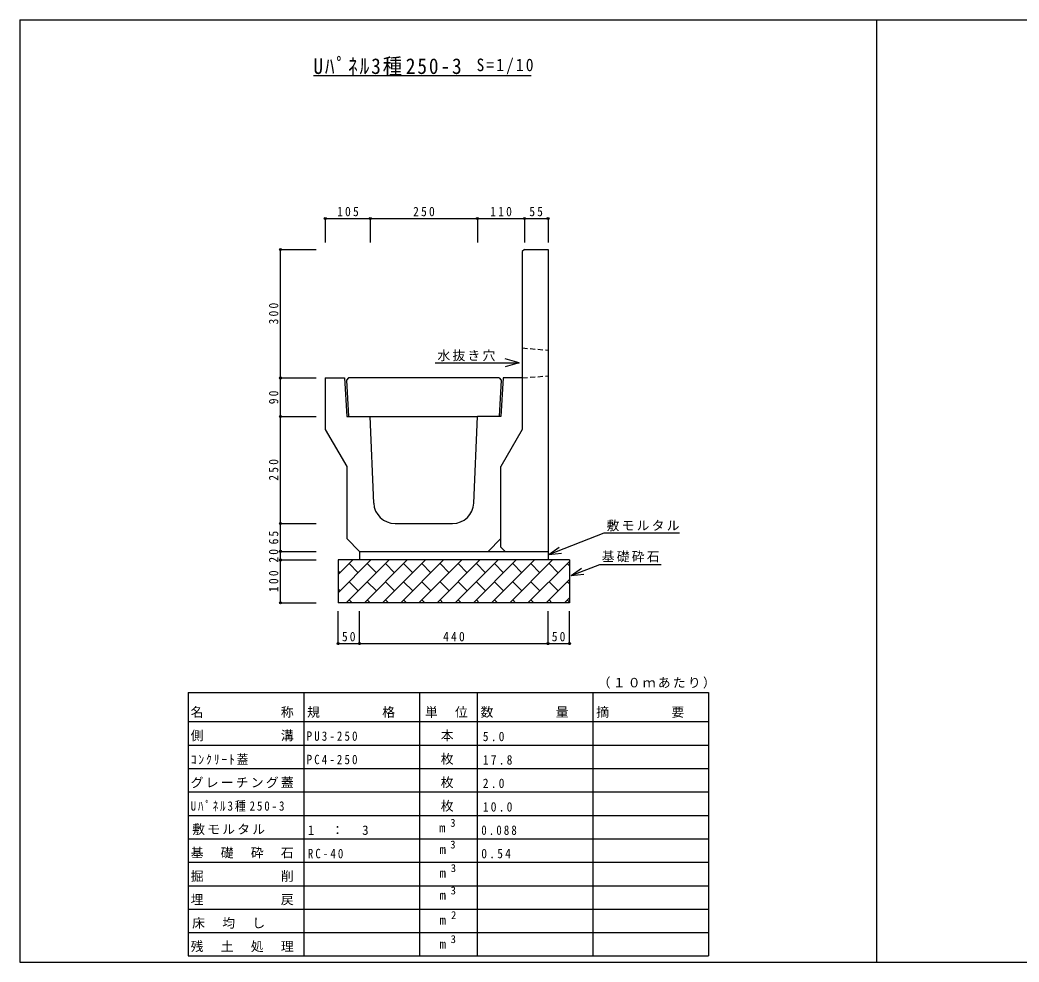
# Model space of a CAD drawing. Units: millimetres at full size, sheet at 1:10. Extents: x -3391 to 2609, y -812 to 1388.
# Drawn here: x -3391 to -1058, y -812 to 1388 of the extents above; entities that cross this region are included whole.
import ezdxf
from ezdxf.enums import TextEntityAlignment as Align

# ---------------------------------------------------------------- set-up
doc = ezdxf.new("R2010")
doc.units = ezdxf.units.MM
doc.header["$LTSCALE"] = 10
doc.header["$PDMODE"] = 32
doc.header["$PDSIZE"] = 5
doc.linetypes.add('DASHED1', pattern=[1.8, 1.2, -0.6])
doc.layers.add('0-0_通り芯', color=3, linetype='Continuous')
doc.layers.add('0-3_建具', color=7, linetype='Continuous')
doc.styles.add('ＭＳ ゴシック', font='')
doc.styles.get('ＭＳ ゴシック').set_extended_font_data('MS Gothic')

msp = doc.modelspace()

# ---------------------------------------------------------------- linework, layer by layer
at = {"layer": '0-0_通り芯', "color": 2}
for p, q in [((-3390.75, 1388.12), (2609.25, 1388.12)), ((-3390.75, 1388.12), (-3390.75, -811.88)), ((-1390.75, 1388.12), (-1390.75, -811.88))]:
    msp.add_line(p, q, dxfattribs=at)
at = {"layer": '0-0_通り芯'}
for p, q in [((-2212.89, 852.08), (-2217.89, 847.08)), ((-2217.89, 847.08), (-2217.89, 552.08)), ((-2212.89, 852.08), (-2157.89, 852.08)), ((-2157.89, 852.08), (-2157.89, 127.08)), ((-2623.89, 552.08), (-2628.61, 547.08)), ((-2628.61, 547.08), (-2623.89, 462.08)), ((-2271.89, 552.08), (-2623.89, 552.08)), ((-2271.89, 552.08), (-2267.17, 547.08)), ((-2267.17, 547.08), (-2271.89, 462.08)), ((-2217.89, 552.08), (-2262.89, 552.08)), ((-2627.89, 462.08), (-2322.89, 462.08)), ((-2564.81, 260.08), (-2572.89, 462.08)), ((-2330.97, 260.08), (-2322.89, 462.08)), ((-2267.89, 157.08), (-2267.89, 345.47)), ((-2514.85, 212.08), (-2380.93, 212.08)), ((-2267.89, 177.08), (-2297.89, 147.08)), ((-2597.89, 147.08), (-2597.89, 127.08)), ((-2297.89, 147.08), (-2157.89, 147.08)), ((-2267.89, 157.08), (-2257.89, 147.08)), ((-2647.89, 127.08), (-2647.89, 27.08)), ((-2107.89, 127.08), (-2647.89, 127.08)), ((-2647.89, 50.53), (-2571.35, 127.08)), ((-2647.89, 92.96), (-2613.77, 127.08)), ((-2628.92, 27.08), (-2528.92, 127.08)), ((-2601.02, 97.4), (-2622.24, 118.61)), ((-2586.5, 27.08), (-2486.5, 127.08)), ((-2558.6, 97.4), (-2579.81, 118.61)), ((-2544.07, 27.08), (-2444.07, 127.08)), ((-2516.17, 97.4), (-2537.38, 118.61)), ((-2501.64, 27.08), (-2401.64, 127.08)), ((-2473.74, 97.4), (-2494.96, 118.61)), ((-2459.22, 27.08), (-2359.22, 127.08)), ((-2431.32, 97.4), (-2452.53, 118.61)), ((-2416.79, 27.08), (-2316.79, 127.08)), ((-2388.89, 97.4), (-2410.1, 118.61)), ((-2374.36, 27.08), (-2274.36, 127.08)), ((-2346.46, 97.4), (-2367.68, 118.61)), ((-2331.94, 27.08), (-2231.94, 127.08)), ((-2304.04, 97.4), (-2325.25, 118.61)), ((-2289.51, 27.08), (-2189.51, 127.08)), ((-2261.61, 97.4), (-2282.82, 118.61)), ((-2247.08, 27.08), (-2147.08, 127.08)), ((-2219.18, 97.4), (-2240.4, 118.61)), ((-2204.66, 27.08), (-2107.89, 123.84)), ((-2176.76, 97.4), (-2197.97, 118.61)), ((-2134.33, 97.4), (-2155.55, 118.61)), ((-2107.89, 113.38), (-2113.12, 118.61)), ((-2107.89, 127.08), (-2107.89, 27.08)), ((-2643.45, 97.4), (-2647.89, 101.84)), ((-2601.02, 54.97), (-2622.24, 76.19)), ((-2558.6, 54.97), (-2579.81, 76.19)), ((-2516.17, 54.97), (-2537.38, 76.19)), ((-2473.74, 54.97), (-2494.96, 76.19)), ((-2431.32, 54.97), (-2452.53, 76.19)), ((-2388.89, 54.97), (-2410.1, 76.19)), ((-2346.46, 54.97), (-2367.68, 76.19)), ((-2304.04, 54.97), (-2325.25, 76.19)), ((-2261.61, 54.97), (-2282.82, 76.19)), ((-2219.18, 54.97), (-2240.4, 76.19)), ((-2176.76, 54.97), (-2197.97, 76.19)), ((-2162.23, 27.08), (-2107.89, 81.42)), ((-2134.33, 54.97), (-2155.55, 76.19)), ((-2107.89, 70.96), (-2113.12, 76.19)), ((-2643.45, 54.97), (-2647.89, 59.41)), ((-2107.89, 27.08), (-2647.89, 27.08)), ((-2615.55, 27.08), (-2622.24, 33.76)), ((-2573.12, 27.08), (-2579.81, 33.76)), ((-2530.7, 27.08), (-2537.38, 33.76)), ((-2488.27, 27.08), (-2494.96, 33.76)), ((-2445.84, 27.08), (-2452.53, 33.76)), ((-2403.42, 27.08), (-2410.1, 33.76)), ((-2360.99, 27.08), (-2367.68, 33.76)), ((-2318.56, 27.08), (-2325.25, 33.76)), ((-2276.14, 27.08), (-2282.82, 33.76)), ((-2233.71, 27.08), (-2240.4, 33.76)), ((-2191.29, 27.08), (-2197.97, 33.76)), ((-2148.86, 27.08), (-2155.55, 33.76)), ((-2119.8, 27.08), (-2107.89, 38.99)), ((-2107.89, 28.53), (-2113.12, 33.76))]:
    msp.add_line(p, q, dxfattribs=at)
at = {"layer": '0-0_通り芯', "linetype": 'DASHED1'}
for p, q in [((-2217.89, 622.08), (-2157.89, 617.08)), ((-2217.89, 552.08), (-2157.89, 557.08))]:
    msp.add_line(p, q, dxfattribs=at)
at = {"layer": '0-0_通り芯'}
for points in [[(-2677.89, 552.08), (-2677.89, 432.08), (-2627.89, 345.47), (-2627.89, 177.08), (-2597.89, 147.08), (-2297.89, 147.08)], [(-2677.89, 552.08), (-2632.89, 552.08), (-2627.89, 462.08)], [(-2262.89, 552.08), (-2267.89, 462.08), (-2322.89, 462.08)], [(-2217.89, 552.08), (-2217.89, 432.08), (-2267.89, 345.47)]]:
    msp.add_lwpolyline(points, dxfattribs=at)
at = {"layer": '0-0_通り芯', "color": 2}
msp.add_lwpolyline([(-3390.75, -811.88), (-1390.75, -811.88), (609.25, -811.88), (2609.25, -811.88)], dxfattribs=at)
at = {"layer": '0-0_通り芯'}
for centre, start, end in [((-2514.85, 262.08), 182.29061, 270), ((-2380.93, 262.08), 270, 357.70939)]:
    msp.add_arc(centre, 50, start, end, dxfattribs=at)
at = {"layer": '0-3_建具'}
for p, q in [((-2705.75, 1258.12), (-2197.35, 1258.12)), ((-2677.89, 924.52), (-2572.89, 924.52)), ((-2677.89, 924.52), (-2677.89, 868.28)), ((-2572.89, 924.52), (-2572.89, 868.28)), ((-2572.89, 924.52), (-2322.89, 924.52)), ((-2322.89, 924.52), (-2322.89, 868.28)), ((-2322.89, 924.52), (-2212.89, 924.52)), ((-2212.89, 924.52), (-2212.89, 868.28)), ((-2212.89, 924.52), (-2157.89, 924.52)), ((-2157.89, 924.52), (-2157.89, 868.28)), ((-2782.34, 552.08), (-2782.34, 852.08)), ((-2782.34, 852.08), (-2699.21, 852.08)), ((-2225.02, 587.56), (-2257.94, 578.38)), ((-2782.34, 462.08), (-2782.34, 552.08)), ((-2782.34, 552.08), (-2699.21, 552.08)), ((-2782.34, 212.08), (-2782.34, 462.08)), ((-2782.34, 462.08), (-2699.21, 462.08)), ((-2782.34, 147.08), (-2782.34, 212.08)), ((-2782.34, 212.08), (-2699.21, 212.08)), ((-2156.4, 139.54), (-2026.5, 190.45)), ((-2026.5, 190.45), (-1851.32, 190.45)), ((-2782.34, 127.08), (-2782.34, 147.08)), ((-2782.34, 147.08), (-2699.21, 147.08)), ((-2156.4, 139.54), (-2132.26, 157.34)), ((-2156.4, 139.54), (-2126.59, 142.88)), ((-2782.34, 27.08), (-2782.34, 127.08)), ((-2782.34, 127.08), (-2699.21, 127.08)), ((-2104.07, 90.5), (-2036.76, 116.79)), ((-2036.76, 116.79), (-1893.73, 116.79)), ((-2104.07, 90.5), (-2079.91, 108.28)), ((-2104.07, 90.5), (-2074.26, 93.81)), ((-2782.34, 27.08), (-2699.21, 27.08)), ((-2647.89, -68.2), (-2647.89, 7.59)), ((-2597.89, -68.2), (-2597.89, 7.59)), ((-2157.89, -68.2), (-2157.89, 7.59)), ((-2107.89, -68.2), (-2107.89, 7.59)), ((-2647.89, -68.2), (-2597.89, -68.2)), ((-2597.89, -68.2), (-2157.89, -68.2)), ((-2157.89, -68.2), (-2107.89, -68.2)), ((-2998.25, -182.16), (-1783.25, -182.16)), ((-2998.25, -182.16), (-2998.25, -797.76)), ((-2728.25, -182.16), (-2728.25, -797.76)), ((-2458.25, -182.16), (-2458.25, -797.76)), ((-2323.25, -182.16), (-2323.25, -797.76)), ((-2053.25, -182.16), (-2053.25, -797.76)), ((-1783.25, -182.16), (-1783.25, -797.76)), ((-2998.25, -250.56), (-1783.25, -250.56)), ((-2998.25, -305.28), (-1783.25, -305.28)), ((-2998.25, -360), (-1783.25, -360)), ((-2998.25, -414.72), (-1783.25, -414.72)), ((-2998.25, -469.72), (-1783.25, -469.72)), ((-2998.25, -524.16), (-1783.25, -524.16)), ((-2998.25, -578.88), (-1783.25, -578.88)), ((-2998.25, -633.6), (-1783.25, -633.6)), ((-2998.25, -688.32), (-1783.25, -688.32)), ((-2998.25, -743.04), (-1783.25, -743.04)), ((-2998.25, -797.76), (-1783.25, -797.76)), ((-2912.75, -797.76), (-2003.75, -797.76))]:
    msp.add_line(p, q, dxfattribs=at)
msp.add_lwpolyline([(-2421.33, 587.56), (-2225.02, 587.56), (-2257.94, 596.74)], dxfattribs=at)
for p in [(-2677.89, 924.52), (-2572.89, 924.52), (-2322.89, 924.52), (-2212.89, 924.52), (-2157.89, 924.52), (-2782.34, 852.08), (-2782.34, 552.08), (-2782.34, 462.08), (-2782.34, 212.08), (-2782.34, 147.08), (-2782.34, 127.08), (-2782.34, 27.08), (-2647.89, -68.2), (-2597.89, -68.2), (-2157.89, -68.2), (-2107.89, -68.2)]:
    msp.add_point(p, dxfattribs=at)

# ---------------------------------------------------------------- texts
at = {"layer": '0-3_建具', "color": 4, "style": 'ＭＳ ゴシック'}
for s, p in [('3', (-2386.22, -501.54)), ('3', (-2386.22, -552.16)), ('3', (-2385.05, -607.22)), ('3', (-2385.32, -659.48)), ('2', (-2384.42, -717)), ('3', (-2385.32, -773.09))]:
    msp.add_text(s, height=18.33, dxfattribs=at).set_placement(p, align=Align.BOTTOM_LEFT)
at = {"layer": '0-3_建具', "style": 'ＭＳ ゴシック'}
for p in [(-2412.32, -515.91), (-2411.42, -566.52), (-2411.42, -621.24), (-2411.42, -673.23), (-2411.33, -731.37), (-2411.15, -787.46)]:
    msp.add_text('m', height=21.99, dxfattribs=at).set_placement(p, align=Align.BOTTOM_LEFT)
at = {"layer": '0-3_建具', "color": 3, "insert": (-2705.75, 1258.12), "char_height": 36.66, "attachment_point": 7, "style": 'ＭＳ ゴシック'}
msp.add_mtext('\\T1.2;\\W0.9;Uﾊﾟﾈﾙ3種250-3', dxfattribs=at)
at = {"layer": '0-3_建具', "attachment_point": 7, "style": 'ＭＳ ゴシック'}
for s, insert, char_height in [('\\T1.28;\\W0.9;S=1/10', (-2324.72, 1261.44), 29.33), ('\\T1.38;\\W0.9;105', (-2650.39, 929.52), 21.99), ('\\T1.38;\\W0.9;250', (-2472.89, 929.52), 21.99), ('\\T1.38;\\W0.9;110', (-2292.89, 929.52), 21.99), ('\\T1.36;\\W0.9;55', (-2201.64, 929.52), 21.99), ('\\T1.17;水抜き穴', (-2416.11, 591.13), 21.99), ('\\T1.17;敷モルタル', (-2021.27, 194.01), 21.99), ('\\T1.17;基礎砕石', (-2032.59, 121.75), 21.99), ('\\T1.36;\\W0.9;50', (-2639.14, -63.2), 21.99), ('\\T1.38;\\W0.9;440', (-2402.89, -63.2), 21.99), ('\\T1.36;\\W0.9;50', (-2149.14, -63.2), 21.99), ('\\T1.17;（１０ｍあたり）', (-2041.99, -173.22), 21.99), ('\\T1.17;名\u3000\u3000\u3000\u3000\u3000称', (-2992.25, -241.62), 21.99), ('\\T1.17;規\u3000\u3000\u3000\u3000格', (-2720.5, -241.62), 21.99), ('\\T1.17;単\u3000位', (-2445.25, -241.62), 21.99), ('\\T1.17;数\u3000\u3000\u3000\u3000量', (-2315.5, -241.62), 21.99), ('\\T1.17;摘\u3000\u3000\u3000\u3000要', (-2045.5, -241.62), 21.99), ('\\T1.17;側\u3000\u3000\u3000\u3000\u3000溝', (-2992.25, -296.34), 21.99), ('\\T1.39;\\W0.85;PU3-250', (-2721.5, -295.55), 21.99), ('\\T1.17;\u3000本', (-2443.5, -296.34), 21.99), ('\\T1.38;\\W0.9;5.0', (-2310.25, -296.34), 21.99), ('\\T1.33;\\W0.9;ｺﾝｸﾘｰﾄ蓋', (-2992.25, -351.06), 21.99), ('\\T1.17;\u3000枚', (-2443.5, -351.06), 21.99), ('\\T1.39;\\W0.85;PC4-250', (-2721.5, -350.27), 21.99), ('\\T1.38;\\W0.9;17.8', (-2310.25, -351.06), 21.99), ('\\T1.17;グレーチング蓋', (-2992.25, -405.78), 21.99), ('\\T1.17;\u3000枚', (-2443.5, -405.78), 21.99), ('\\T1.38;\\W0.9;2.0', (-2310.25, -405.78), 21.99), ('\\T1.35;\\W0.85;Uﾊﾟﾈﾙ3種250-3', (-2992.25, -460.78), 21.99), ('\\T1.17;\u3000枚', (-2443.5, -460.78), 21.99), ('\\T1.38;\\W0.9;10.0', (-2310.25, -460.78), 21.99), ('\\T1.17;敷モルタル', (-2988.75, -515.22), 21.99), ('\\T1.21;1\u3000：\u30003', (-2718.75, -515.22), 21.99), ('\\T1.38;\\W0.85;0.088', (-2313.75, -515.22), 21.99), ('\\T1.17;基\u3000礎\u3000砕\u3000石', (-2992.25, -569.94), 21.99), ('\\T1.38;\\W0.85;RC-40', (-2718.75, -569.94), 21.99), ('\\T1.38;\\W0.9;0.54', (-2313.75, -569.94), 21.99), ('\\T1.17;掘\u3000\u3000\u3000\u3000\u3000削', (-2992.25, -624.66), 21.99), ('\\T1.17;埋\u3000\u3000\u3000\u3000\u3000戻', (-2992.25, -679.38), 21.99), ('\\T1.17;床\u3000均\u3000し', (-2988.75, -734.1), 21.99), ('\\T1.17;残\u3000土\u3000処\u3000理', (-2992.25, -788.82), 21.99)]:
    msp.add_mtext(s, dxfattribs=dict(at, insert=insert, char_height=char_height))
at = {"layer": '0-3_建具', "char_height": 21.99, "attachment_point": 7, "rotation": 90, "style": 'ＭＳ ゴシック'}
for s, insert in [('\\T1.38;\\W0.9;300', (-2787.34, 677.08)), ('\\T1.36;\\W0.9;90', (-2787.34, 490.83)), ('\\T1.38;\\W0.9;250', (-2787.34, 312.08)), ('\\T1.36;\\W0.9;65', (-2787.34, 163.33)), ('\\T1.36;\\W0.9;20', (-2787.34, 120.83)), ('\\T1.38;\\W0.9;100', (-2787.34, 52.08))]:
    msp.add_mtext(s, dxfattribs=dict(at, insert=insert))

doc.saveas('drawing.dxf')
